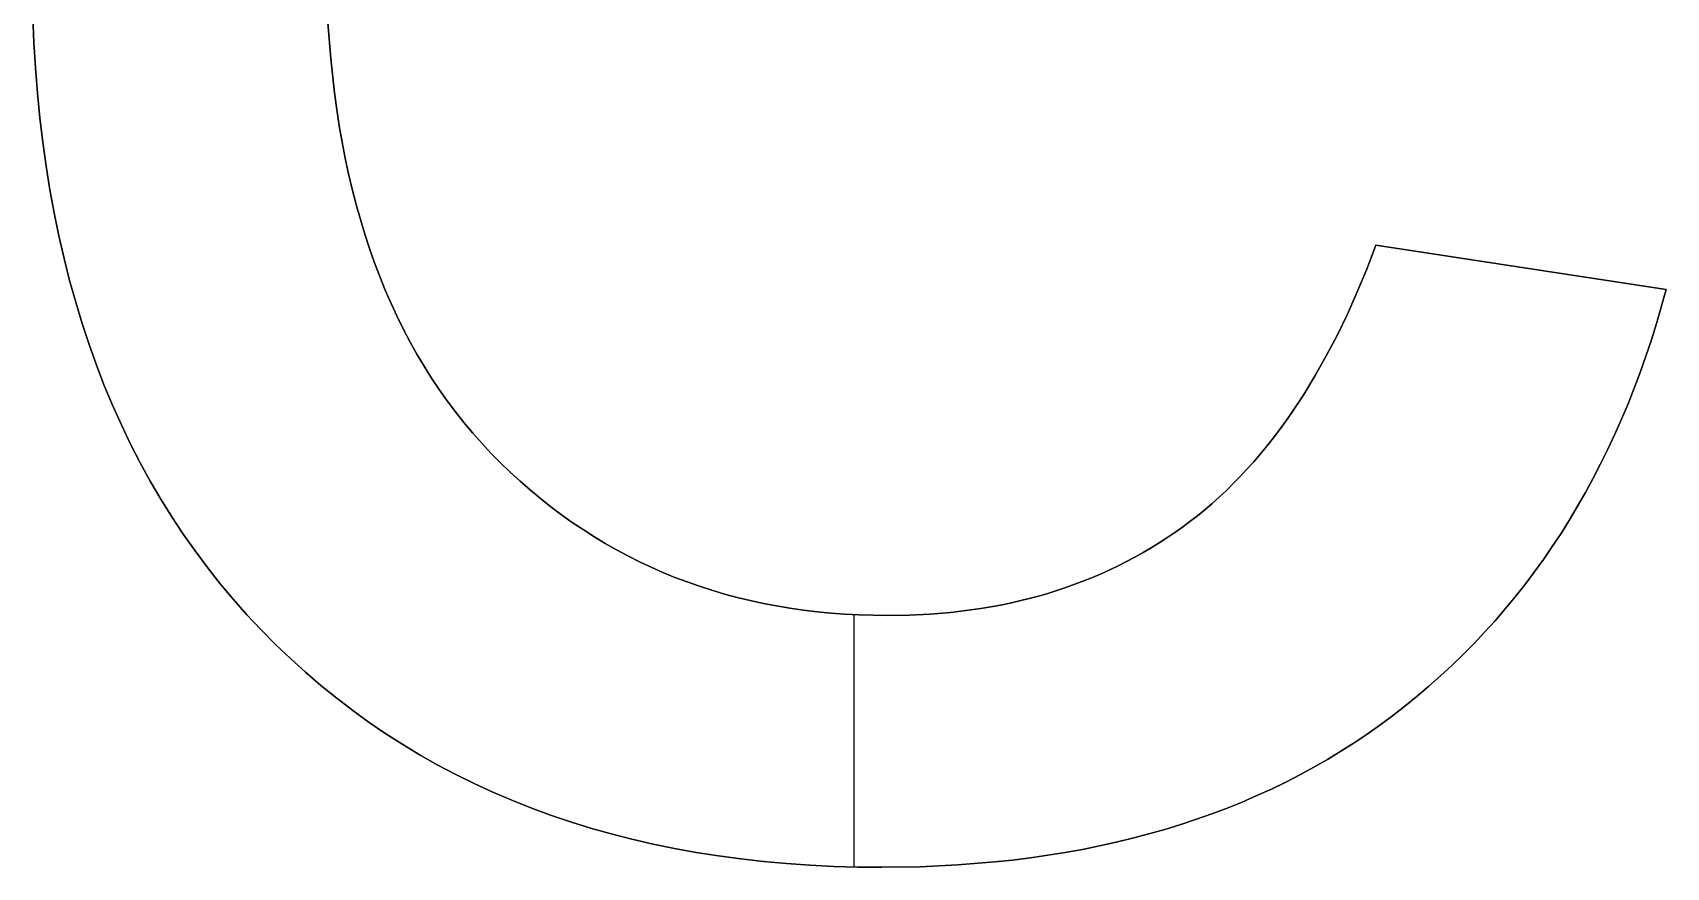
# Model space of a CAD drawing. Header units: millimetres. Extents: x 13281 to 14181, y -10285 to -9647.
# Drawn here: x 13312.21 to 13332.14, y -9676.98 to -9666.79 of the extents above; entities that cross this region are included whole.
import ezdxf

# ---------------------------------------------------------------- set-up
doc = ezdxf.new("R2010")
doc.units = ezdxf.units.MM
doc.header["$MEASUREMENT"] = 0
doc.layers.add('Default', color=7, linetype='Continuous', true_color=0xffffff)

msp = doc.modelspace()

# ---------------------------------------------------------------- linework, layer by layer
at = {"layer": 'Default'}
for p, q in [((13312.221, -9666.912), (13312.207, -9666.597)), ((13312.221, -9666.912, 1), (13312.207, -9666.597, 1)), ((13312.207, -9666.597, 0.5), (13312.221, -9666.912, 0.5)), ((13315.81, -9666.675), (13315.844, -9667.107)), ((13315.81, -9666.675, 1), (13315.844, -9667.107, 1)), ((13315.844, -9667.107, 0.5), (13315.81, -9666.675, 0.5)), ((13312.24, -9667.223), (13312.221, -9666.912)), ((13312.24, -9667.223, 1), (13312.221, -9666.912, 1)), ((13312.221, -9666.912, 0.5), (13312.24, -9667.223, 0.5)), ((13315.844, -9667.107), (13315.89, -9667.526)), ((13315.844, -9667.107, 1), (13315.89, -9667.526, 1)), ((13315.89, -9667.526, 0.5), (13315.844, -9667.107, 0.5)), ((13312.264, -9667.53), (13312.24, -9667.223)), ((13312.264, -9667.53, 1), (13312.24, -9667.223, 1)), ((13312.24, -9667.223, 0.5), (13312.264, -9667.53, 0.5)), ((13312.294, -9667.832), (13312.264, -9667.53)), ((13312.294, -9667.832, 1), (13312.264, -9667.53, 1)), ((13312.264, -9667.53, 0.5), (13312.294, -9667.832, 0.5)), ((13315.89, -9667.526), (13315.918, -9667.73)), ((13315.89, -9667.526, 1), (13315.918, -9667.73, 1)), ((13315.918, -9667.73, 0.5), (13315.89, -9667.526, 0.5)), ((13315.918, -9667.73), (13315.949, -9667.932)), ((13315.918, -9667.73, 1), (13315.949, -9667.932, 1)), ((13315.949, -9667.932, 0.5), (13315.918, -9667.73, 0.5)), ((13312.33, -9668.129), (13312.294, -9667.832)), ((13312.33, -9668.129, 1), (13312.294, -9667.832, 1)), ((13312.294, -9667.832, 0.5), (13312.33, -9668.129, 0.5)), ((13315.949, -9667.932), (13315.984, -9668.13)), ((13315.949, -9667.932, 1), (13315.984, -9668.13, 1)), ((13315.984, -9668.13, 0.5), (13315.949, -9667.932, 0.5)), ((13312.371, -9668.421), (13312.33, -9668.129)), ((13312.371, -9668.421, 1), (13312.33, -9668.129, 1)), ((13312.33, -9668.129, 0.5), (13312.371, -9668.421, 0.5)), ((13315.984, -9668.13), (13316.022, -9668.325)), ((13315.984, -9668.13, 1), (13316.022, -9668.325, 1)), ((13316.022, -9668.325, 0.5), (13315.984, -9668.13, 0.5)), ((13316.022, -9668.325), (13316.063, -9668.517)), ((13316.022, -9668.325, 1), (13316.063, -9668.517, 1)), ((13316.063, -9668.517, 0.5), (13316.022, -9668.325, 0.5)), ((13312.417, -9668.71), (13312.371, -9668.421)), ((13312.417, -9668.71, 1), (13312.371, -9668.421, 1)), ((13312.371, -9668.421, 0.5), (13312.417, -9668.71, 0.5)), ((13316.063, -9668.517), (13316.107, -9668.705)), ((13316.063, -9668.517, 1), (13316.107, -9668.705, 1)), ((13316.107, -9668.705, 0.5), (13316.063, -9668.517, 0.5)), ((13312.469, -9668.993), (13312.417, -9668.71)), ((13312.469, -9668.993, 1), (13312.417, -9668.71, 1)), ((13312.417, -9668.71, 0.5), (13312.469, -9668.993, 0.5)), ((13316.107, -9668.705), (13316.155, -9668.89)), ((13316.107, -9668.705, 1), (13316.155, -9668.89, 1)), ((13316.155, -9668.89, 0.5), (13316.107, -9668.705, 0.5)), ((13316.155, -9668.89), (13316.206, -9669.073)), ((13316.155, -9668.89, 1), (13316.206, -9669.073, 1)), ((13316.206, -9669.073, 0.5), (13316.155, -9668.89, 0.5)), ((13312.527, -9669.272), (13312.469, -9668.993)), ((13312.527, -9669.272, 1), (13312.469, -9668.993, 1)), ((13312.469, -9668.993, 0.5), (13312.527, -9669.272, 0.5)), ((13316.206, -9669.073), (13316.26, -9669.252)), ((13316.206, -9669.073, 1), (13316.26, -9669.252, 1)), ((13316.26, -9669.252, 0.5), (13316.206, -9669.073, 0.5)), ((13312.59, -9669.547), (13312.527, -9669.272)), ((13312.59, -9669.547, 1), (13312.527, -9669.272, 1)), ((13312.527, -9669.272, 0.5), (13312.59, -9669.547, 0.5)), ((13316.26, -9669.252), (13316.318, -9669.427)), ((13316.26, -9669.252, 1), (13316.318, -9669.427, 1)), ((13316.318, -9669.427, 0.5), (13316.26, -9669.252, 0.5)), ((13316.318, -9669.427), (13316.379, -9669.6)), ((13316.318, -9669.427, 1), (13316.379, -9669.6, 1)), ((13316.379, -9669.6, 0.5), (13316.318, -9669.427, 0.5)), ((13328.488, -9669.677), (13328.599, -9669.386)), ((13328.488, -9669.677, 1), (13328.599, -9669.386, 1)), ((13328.599, -9669.386, 0.5), (13328.488, -9669.677, 0.5)), ((13328.599, -9669.386), (13332.143, -9669.928)), ((13328.599, -9669.386), (13328.599, -9669.386, 1)), ((13328.599, -9669.386, 1), (13332.143, -9669.928, 1)), ((13332.143, -9669.928, 0.5), (13328.599, -9669.386, 0.5)), ((13312.658, -9669.817), (13312.59, -9669.547)), ((13312.658, -9669.817, 1), (13312.59, -9669.547, 1)), ((13312.59, -9669.547, 0.5), (13312.658, -9669.817, 0.5)), ((13316.379, -9669.6), (13316.443, -9669.769)), ((13316.379, -9669.6, 1), (13316.443, -9669.769, 1)), ((13316.443, -9669.769, 0.5), (13316.379, -9669.6, 0.5)), ((13328.372, -9669.957), (13328.488, -9669.677)), ((13328.372, -9669.957, 1), (13328.488, -9669.677, 1)), ((13328.488, -9669.677, 0.5), (13328.372, -9669.957, 0.5)), ((13330.371, -9669.657), (13330.371, -9669.657, 1)), ((13312.732, -9670.082), (13312.658, -9669.817)), ((13312.732, -9670.082, 1), (13312.658, -9669.817, 1)), ((13312.658, -9669.817, 0.5), (13312.732, -9670.082, 0.5)), ((13316.443, -9669.769), (13316.51, -9669.935)), ((13316.443, -9669.769, 1), (13316.51, -9669.935, 1)), ((13316.51, -9669.935, 0.5), (13316.443, -9669.769, 0.5)), ((13332.143, -9669.928), (13332.025, -9670.341)), ((13332.143, -9669.928, 1), (13332.025, -9670.341, 1)), ((13332.025, -9670.341, 0.5), (13332.143, -9669.928, 0.5)), ((13332.143, -9669.928, 1), (13332.143, -9669.928)), ((13312.811, -9670.343), (13312.732, -9670.082)), ((13312.811, -9670.343, 1), (13312.732, -9670.082, 1)), ((13312.732, -9670.082, 0.5), (13312.811, -9670.343, 0.5)), ((13316.51, -9669.935), (13316.581, -9670.098)), ((13316.51, -9669.935, 1), (13316.581, -9670.098, 1)), ((13316.581, -9670.098, 0.5), (13316.51, -9669.935, 0.5)), ((13316.581, -9670.098), (13316.655, -9670.258)), ((13316.581, -9670.098, 1), (13316.655, -9670.258, 1)), ((13316.655, -9670.258, 0.5), (13316.581, -9670.098, 0.5)), ((13328.251, -9670.227), (13328.372, -9669.957)), ((13328.251, -9670.227, 1), (13328.372, -9669.957, 1)), ((13328.372, -9669.957, 0.5), (13328.251, -9670.227, 0.5)), ((13316.655, -9670.258), (13316.733, -9670.414)), ((13316.655, -9670.258, 1), (13316.733, -9670.414, 1)), ((13316.733, -9670.414, 0.5), (13316.655, -9670.258, 0.5)), ((13328.125, -9670.487), (13328.251, -9670.227)), ((13328.125, -9670.487, 1), (13328.251, -9670.227, 1)), ((13328.251, -9670.227, 0.5), (13328.125, -9670.487, 0.5)), ((13312.896, -9670.599), (13312.811, -9670.343)), ((13312.896, -9670.599, 1), (13312.811, -9670.343, 1)), ((13312.811, -9670.343, 0.5), (13312.896, -9670.599, 0.5)), ((13316.733, -9670.414), (13316.813, -9670.568)), ((13316.733, -9670.414, 1), (13316.813, -9670.568, 1)), ((13316.813, -9670.568, 0.5), (13316.733, -9670.414, 0.5)), ((13327.994, -9670.738), (13328.125, -9670.487)), ((13327.994, -9670.738, 1), (13328.125, -9670.487, 1)), ((13328.125, -9670.487, 0.5), (13327.994, -9670.738, 0.5)), ((13332.025, -9670.341), (13331.961, -9670.543)), ((13332.025, -9670.341, 1), (13331.961, -9670.543, 1)), ((13331.961, -9670.543, 0.5), (13332.025, -9670.341, 0.5)), ((13312.986, -9670.851), (13312.896, -9670.599)), ((13312.986, -9670.851, 1), (13312.896, -9670.599, 1)), ((13312.896, -9670.599, 0.5), (13312.986, -9670.851, 0.5)), ((13316.813, -9670.568), (13316.897, -9670.718)), ((13316.813, -9670.568, 1), (13316.897, -9670.718, 1)), ((13316.897, -9670.718, 0.5), (13316.813, -9670.568, 0.5)), ((13316.897, -9670.718), (13316.984, -9670.864)), ((13316.897, -9670.718, 1), (13316.984, -9670.864, 1)), ((13316.984, -9670.864, 0.5), (13316.897, -9670.718, 0.5)), ((13331.961, -9670.543), (13331.894, -9670.742)), ((13331.961, -9670.543, 1), (13331.894, -9670.742, 1)), ((13331.894, -9670.742, 0.5), (13331.961, -9670.543, 0.5)), ((13313.081, -9671.098), (13312.986, -9670.851)), ((13313.081, -9671.098, 1), (13312.986, -9670.851, 1)), ((13312.986, -9670.851, 0.5), (13313.081, -9671.098, 0.5)), ((13316.984, -9670.864), (13317.075, -9671.008)), ((13316.984, -9670.864, 1), (13317.075, -9671.008, 1)), ((13317.075, -9671.008, 0.5), (13316.984, -9670.864, 0.5)), ((13327.858, -9670.978), (13327.994, -9670.738)), ((13327.858, -9670.978, 1), (13327.994, -9670.738, 1)), ((13327.994, -9670.738, 0.5), (13327.858, -9670.978, 0.5)), ((13331.894, -9670.742), (13331.824, -9670.938)), ((13331.894, -9670.742, 1), (13331.824, -9670.938, 1)), ((13331.824, -9670.938, 0.5), (13331.894, -9670.742, 0.5)), ((13313.183, -9671.34), (13313.081, -9671.098)), ((13313.183, -9671.34, 1), (13313.081, -9671.098, 1)), ((13313.081, -9671.098, 0.5), (13313.183, -9671.34, 0.5)), ((13317.075, -9671.008), (13317.169, -9671.149)), ((13317.075, -9671.008, 1), (13317.169, -9671.149, 1)), ((13317.169, -9671.149, 0.5), (13317.075, -9671.008, 0.5)), ((13327.718, -9671.208), (13327.858, -9670.978)), ((13327.718, -9671.208, 1), (13327.858, -9670.978, 1)), ((13327.858, -9670.978, 0.5), (13327.718, -9671.208, 0.5)), ((13331.824, -9670.938), (13331.751, -9671.131)), ((13331.824, -9670.938, 1), (13331.751, -9671.131, 1)), ((13331.751, -9671.131, 0.5), (13331.824, -9670.938, 0.5)), ((13317.169, -9671.149), (13317.266, -9671.286)), ((13317.169, -9671.149, 1), (13317.266, -9671.286, 1)), ((13317.266, -9671.286, 0.5), (13317.169, -9671.149, 0.5)), ((13317.266, -9671.286), (13317.366, -9671.42)), ((13317.266, -9671.286, 1), (13317.366, -9671.42, 1)), ((13317.366, -9671.42, 0.5), (13317.266, -9671.286, 0.5)), ((13327.573, -9671.428), (13327.646, -9671.319)), ((13327.573, -9671.428, 1), (13327.646, -9671.319, 1)), ((13327.646, -9671.319, 0.5), (13327.573, -9671.428, 0.5)), ((13327.646, -9671.319), (13327.718, -9671.208)), ((13327.646, -9671.319, 1), (13327.718, -9671.208, 1)), ((13327.718, -9671.208, 0.5), (13327.646, -9671.319, 0.5)), ((13331.676, -9671.322), (13331.597, -9671.509)), ((13331.676, -9671.322, 1), (13331.597, -9671.509, 1)), ((13331.597, -9671.509, 0.5), (13331.676, -9671.322, 0.5)), ((13331.751, -9671.131), (13331.676, -9671.322)), ((13331.751, -9671.131, 1), (13331.676, -9671.322, 1)), ((13331.676, -9671.322, 0.5), (13331.751, -9671.131, 0.5)), ((13313.289, -9671.578), (13313.183, -9671.34)), ((13313.289, -9671.578, 1), (13313.183, -9671.34, 1)), ((13313.183, -9671.34, 0.5), (13313.289, -9671.578, 0.5)), ((13317.366, -9671.42), (13317.47, -9671.551)), ((13317.366, -9671.42, 1), (13317.47, -9671.551, 1)), ((13317.47, -9671.551, 0.5), (13317.366, -9671.42, 0.5)), ((13327.498, -9671.534), (13327.573, -9671.428)), ((13327.498, -9671.534, 1), (13327.573, -9671.428, 1)), ((13327.573, -9671.428, 0.5), (13327.498, -9671.534, 0.5)), ((13331.597, -9671.509), (13331.515, -9671.694)), ((13331.597, -9671.509, 1), (13331.515, -9671.694, 1)), ((13331.515, -9671.694, 0.5), (13331.597, -9671.509, 0.5)), ((13313.401, -9671.812), (13313.289, -9671.578)), ((13313.401, -9671.812, 1), (13313.289, -9671.578, 1)), ((13313.289, -9671.578, 0.5), (13313.401, -9671.812, 0.5)), ((13317.47, -9671.551), (13317.577, -9671.678)), ((13317.47, -9671.551, 1), (13317.577, -9671.678, 1)), ((13317.577, -9671.678, 0.5), (13317.47, -9671.551, 0.5)), ((13317.577, -9671.678), (13317.687, -9671.803)), ((13317.577, -9671.678, 1), (13317.687, -9671.803, 1)), ((13317.687, -9671.803, 0.5), (13317.577, -9671.678, 0.5)), ((13327.346, -9671.739), (13327.423, -9671.638)), ((13327.346, -9671.739, 1), (13327.423, -9671.638, 1)), ((13327.423, -9671.638, 0.5), (13327.346, -9671.739, 0.5)), ((13327.423, -9671.638), (13327.498, -9671.534)), ((13327.423, -9671.638, 1), (13327.498, -9671.534, 1)), ((13327.498, -9671.534, 0.5), (13327.423, -9671.638, 0.5)), ((13331.515, -9671.694), (13331.43, -9671.875)), ((13331.515, -9671.694, 1), (13331.43, -9671.875, 1)), ((13331.43, -9671.875, 0.5), (13331.515, -9671.694, 0.5)), ((13313.519, -9672.041), (13313.401, -9671.812)), ((13313.519, -9672.041, 1), (13313.401, -9671.812, 1)), ((13313.401, -9671.812, 0.5), (13313.519, -9672.041, 0.5)), ((13317.687, -9671.803), (13317.8, -9671.924)), ((13317.687, -9671.803, 1), (13317.8, -9671.924, 1)), ((13317.8, -9671.924, 0.5), (13317.687, -9671.803, 0.5)), ((13317.8, -9671.924), (13317.917, -9672.042)), ((13317.8, -9671.924, 1), (13317.917, -9672.042, 1)), ((13317.917, -9672.042, 0.5), (13317.8, -9671.924, 0.5)), ((13327.188, -9671.934), (13327.268, -9671.838)), ((13327.188, -9671.934, 1), (13327.268, -9671.838, 1)), ((13327.268, -9671.838, 0.5), (13327.188, -9671.934, 0.5)), ((13327.268, -9671.838), (13327.346, -9671.739)), ((13327.268, -9671.838, 1), (13327.346, -9671.739, 1)), ((13327.346, -9671.739, 0.5), (13327.268, -9671.838, 0.5)), ((13331.43, -9671.875), (13331.342, -9672.054)), ((13331.43, -9671.875, 1), (13331.342, -9672.054, 1)), ((13331.342, -9672.054, 0.5), (13331.43, -9671.875, 0.5)), ((13313.642, -9672.265), (13313.519, -9672.041)), ((13313.642, -9672.265, 1), (13313.519, -9672.041, 1)), ((13313.519, -9672.041, 0.5), (13313.642, -9672.265, 0.5)), ((13317.917, -9672.042), (13318.036, -9672.156)), ((13317.917, -9672.042, 1), (13318.036, -9672.156, 1)), ((13318.036, -9672.156, 0.5), (13317.917, -9672.042, 0.5)), ((13317.917, -9672.042), (13317.917, -9672.042, 1)), ((13326.944, -9672.208), (13327.026, -9672.119)), ((13326.944, -9672.208, 1), (13327.026, -9672.119, 1)), ((13327.026, -9672.119, 0.5), (13326.944, -9672.208, 0.5)), ((13327.026, -9672.119), (13327.108, -9672.028)), ((13327.026, -9672.119, 1), (13327.108, -9672.028, 1)), ((13327.108, -9672.028, 0.5), (13327.026, -9672.119, 0.5)), ((13327.108, -9672.028), (13327.188, -9671.934)), ((13327.108, -9672.028, 1), (13327.188, -9671.934, 1)), ((13327.188, -9671.934, 0.5), (13327.108, -9672.028, 0.5)), ((13331.342, -9672.054), (13331.251, -9672.229)), ((13331.342, -9672.054, 1), (13331.251, -9672.229, 1)), ((13331.251, -9672.229, 0.5), (13331.342, -9672.054, 0.5)), ((13313.77, -9672.485), (13313.642, -9672.265)), ((13313.77, -9672.485, 1), (13313.642, -9672.265, 1)), ((13313.642, -9672.265, 0.5), (13313.77, -9672.485, 0.5)), ((13318.036, -9672.156), (13318.158, -9672.267)), ((13318.036, -9672.156, 1), (13318.158, -9672.267, 1)), ((13318.158, -9672.267, 0.5), (13318.036, -9672.156, 0.5)), ((13318.158, -9672.267), (13318.281, -9672.375)), ((13318.158, -9672.267, 1), (13318.281, -9672.375, 1)), ((13318.281, -9672.375, 0.5), (13318.158, -9672.267, 0.5)), ((13326.774, -9672.378), (13326.859, -9672.294)), ((13326.774, -9672.378, 1), (13326.859, -9672.294, 1)), ((13326.859, -9672.294, 0.5), (13326.774, -9672.378, 0.5)), ((13326.859, -9672.294), (13326.944, -9672.208)), ((13326.859, -9672.294, 1), (13326.944, -9672.208, 1)), ((13326.944, -9672.208, 0.5), (13326.859, -9672.294, 0.5)), ((13331.251, -9672.229), (13331.157, -9672.402)), ((13331.251, -9672.229, 1), (13331.157, -9672.402, 1)), ((13331.157, -9672.402, 0.5), (13331.251, -9672.229, 0.5)), ((13313.904, -9672.7), (13313.77, -9672.485)), ((13313.904, -9672.7, 1), (13313.77, -9672.485, 1)), ((13313.77, -9672.485, 0.5), (13313.904, -9672.7, 0.5)), ((13318.281, -9672.375), (13318.405, -9672.478)), ((13318.281, -9672.375, 1), (13318.405, -9672.478, 1)), ((13318.405, -9672.478, 0.5), (13318.281, -9672.375, 0.5)), ((13318.405, -9672.478), (13318.532, -9672.578)), ((13318.405, -9672.478, 1), (13318.532, -9672.578, 1)), ((13318.532, -9672.578, 0.5), (13318.405, -9672.478, 0.5)), ((13326.6, -9672.537), (13326.688, -9672.459)), ((13326.6, -9672.537, 1), (13326.688, -9672.459, 1)), ((13326.688, -9672.459, 0.5), (13326.6, -9672.537, 0.5)), ((13326.688, -9672.459), (13326.774, -9672.378)), ((13326.688, -9672.459, 1), (13326.774, -9672.378, 1)), ((13326.774, -9672.378, 0.5), (13326.688, -9672.459, 0.5)), ((13331.157, -9672.402), (13331.061, -9672.572)), ((13331.157, -9672.402, 1), (13331.061, -9672.572, 1)), ((13331.061, -9672.572, 0.5), (13331.157, -9672.402, 0.5)), ((13314.043, -9672.911), (13313.904, -9672.7)), ((13314.043, -9672.911, 1), (13313.904, -9672.7, 1)), ((13313.904, -9672.7, 0.5), (13314.043, -9672.911, 0.5)), ((13318.532, -9672.578), (13318.66, -9672.675)), ((13318.532, -9672.578, 1), (13318.66, -9672.675, 1)), ((13318.66, -9672.675, 0.5), (13318.532, -9672.578, 0.5)), ((13318.66, -9672.675), (13318.791, -9672.768)), ((13318.66, -9672.675, 1), (13318.791, -9672.768, 1)), ((13318.791, -9672.768, 0.5), (13318.66, -9672.675, 0.5)), ((13326.33, -9672.758), (13326.421, -9672.687)), ((13326.33, -9672.758, 1), (13326.421, -9672.687, 1)), ((13326.421, -9672.687, 0.5), (13326.33, -9672.758, 0.5)), ((13326.421, -9672.687), (13326.511, -9672.614)), ((13326.421, -9672.687, 1), (13326.511, -9672.614, 1)), ((13326.511, -9672.614, 0.5), (13326.421, -9672.687, 0.5)), ((13326.511, -9672.614), (13326.6, -9672.537)), ((13326.511, -9672.614, 1), (13326.6, -9672.537, 1)), ((13326.6, -9672.537, 0.5), (13326.511, -9672.614, 0.5)), ((13331.061, -9672.572), (13330.961, -9672.739)), ((13331.061, -9672.572, 1), (13330.961, -9672.739, 1)), ((13330.961, -9672.739, 0.5), (13331.061, -9672.572, 0.5)), ((13314.188, -9673.117), (13314.043, -9672.911)), ((13314.188, -9673.117, 1), (13314.043, -9672.911, 1)), ((13314.043, -9672.911, 0.5), (13314.188, -9673.117, 0.5)), ((13318.791, -9672.768), (13318.923, -9672.857)), ((13318.791, -9672.768, 1), (13318.923, -9672.857, 1)), ((13318.923, -9672.857, 0.5), (13318.791, -9672.768, 0.5)), ((13318.923, -9672.857), (13319.057, -9672.942)), ((13318.923, -9672.857, 1), (13319.057, -9672.942, 1)), ((13319.057, -9672.942, 0.5), (13318.923, -9672.857, 0.5)), ((13326.049, -9672.957), (13326.144, -9672.893)), ((13326.049, -9672.957, 1), (13326.144, -9672.893, 1)), ((13326.144, -9672.893, 0.5), (13326.049, -9672.957, 0.5)), ((13326.144, -9672.893), (13326.237, -9672.827)), ((13326.144, -9672.893, 1), (13326.237, -9672.827, 1)), ((13326.237, -9672.827, 0.5), (13326.144, -9672.893, 0.5)), ((13326.237, -9672.827), (13326.33, -9672.758)), ((13326.237, -9672.827, 1), (13326.33, -9672.758, 1)), ((13326.33, -9672.758, 0.5), (13326.237, -9672.827, 0.5)), ((13326.237, -9672.827), (13326.237, -9672.827, 1)), ((13330.858, -9672.902), (13330.752, -9673.063)), ((13330.858, -9672.902, 1), (13330.752, -9673.063, 1)), ((13330.752, -9673.063, 0.5), (13330.858, -9672.902, 0.5)), ((13330.961, -9672.739), (13330.858, -9672.902)), ((13330.961, -9672.739, 1), (13330.858, -9672.902, 1)), ((13330.858, -9672.902, 0.5), (13330.961, -9672.739, 0.5)), ((13314.339, -9673.319), (13314.188, -9673.117)), ((13314.339, -9673.319, 1), (13314.188, -9673.117, 1)), ((13314.188, -9673.117, 0.5), (13314.339, -9673.319, 0.5)), ((13319.057, -9672.942), (13319.193, -9673.024)), ((13319.057, -9672.942, 1), (13319.193, -9673.024, 1)), ((13319.193, -9673.024, 0.5), (13319.057, -9672.942, 0.5)), ((13319.193, -9673.024), (13319.33, -9673.102)), ((13319.193, -9673.024, 1), (13319.33, -9673.102, 1)), ((13319.33, -9673.102, 0.5), (13319.193, -9673.024, 0.5)), ((13319.33, -9673.102), (13319.47, -9673.177)), ((13319.33, -9673.102, 1), (13319.47, -9673.177, 1)), ((13319.47, -9673.177, 0.5), (13319.33, -9673.102, 0.5)), ((13325.757, -9673.137), (13325.855, -9673.079)), ((13325.757, -9673.137, 1), (13325.855, -9673.079, 1)), ((13325.855, -9673.079, 0.5), (13325.757, -9673.137, 0.5)), ((13325.855, -9673.079), (13325.953, -9673.019)), ((13325.855, -9673.079, 1), (13325.953, -9673.019, 1)), ((13325.953, -9673.019, 0.5), (13325.855, -9673.079, 0.5)), ((13325.953, -9673.019), (13326.049, -9672.957)), ((13325.953, -9673.019, 1), (13326.049, -9672.957, 1)), ((13326.049, -9672.957, 0.5), (13325.953, -9673.019, 0.5)), ((13330.752, -9673.063), (13330.643, -9673.222)), ((13330.752, -9673.063, 1), (13330.643, -9673.222, 1)), ((13330.643, -9673.222, 0.5), (13330.752, -9673.063, 0.5)), ((13314.494, -9673.516), (13314.339, -9673.319)), ((13314.494, -9673.516, 1), (13314.339, -9673.319, 1)), ((13314.339, -9673.319, 0.5), (13314.494, -9673.516, 0.5)), ((13319.47, -9673.177), (13319.611, -9673.248)), ((13319.47, -9673.177, 1), (13319.611, -9673.248, 1)), ((13319.611, -9673.248, 0.5), (13319.47, -9673.177, 0.5)), ((13319.611, -9673.248), (13319.754, -9673.315)), ((13319.611, -9673.248, 1), (13319.754, -9673.315, 1)), ((13319.754, -9673.315, 0.5), (13319.611, -9673.248, 0.5)), ((13319.754, -9673.315), (13319.899, -9673.379)), ((13319.754, -9673.315, 1), (13319.899, -9673.379, 1)), ((13319.899, -9673.379, 0.5), (13319.754, -9673.315, 0.5)), ((13325.351, -9673.348), (13325.454, -9673.298)), ((13325.351, -9673.348, 1), (13325.454, -9673.298, 1)), ((13325.454, -9673.298, 0.5), (13325.351, -9673.348, 0.5)), ((13325.454, -9673.298), (13325.556, -9673.247)), ((13325.454, -9673.298, 1), (13325.556, -9673.247, 1)), ((13325.556, -9673.247, 0.5), (13325.454, -9673.298, 0.5)), ((13325.556, -9673.247), (13325.657, -9673.193)), ((13325.556, -9673.247, 1), (13325.657, -9673.193, 1)), ((13325.657, -9673.193, 0.5), (13325.556, -9673.247, 0.5)), ((13325.657, -9673.193), (13325.757, -9673.137)), ((13325.657, -9673.193, 1), (13325.757, -9673.137, 1)), ((13325.757, -9673.137, 0.5), (13325.657, -9673.193, 0.5)), ((13330.643, -9673.222), (13330.531, -9673.377)), ((13330.643, -9673.222, 1), (13330.531, -9673.377, 1)), ((13330.531, -9673.377, 0.5), (13330.643, -9673.222, 0.5)), ((13314.656, -9673.708), (13314.494, -9673.516)), ((13314.656, -9673.708, 1), (13314.494, -9673.516, 1)), ((13314.494, -9673.516, 0.5), (13314.656, -9673.708, 0.5)), ((13319.899, -9673.379), (13320.045, -9673.439)), ((13319.899, -9673.379, 1), (13320.045, -9673.439, 1)), ((13320.045, -9673.439, 0.5), (13319.899, -9673.379, 0.5)), ((13320.045, -9673.439), (13320.194, -9673.495)), ((13320.045, -9673.439, 1), (13320.194, -9673.495, 1)), ((13320.194, -9673.495, 0.5), (13320.045, -9673.439, 0.5)), ((13320.194, -9673.495), (13320.344, -9673.548)), ((13320.194, -9673.495, 1), (13320.344, -9673.548, 1)), ((13320.344, -9673.548, 0.5), (13320.194, -9673.495, 0.5)), ((13324.925, -9673.524), (13325.033, -9673.483)), ((13324.925, -9673.524, 1), (13325.033, -9673.483, 1)), ((13325.033, -9673.483, 0.5), (13324.925, -9673.524, 0.5)), ((13325.033, -9673.483), (13325.14, -9673.44)), ((13325.033, -9673.483, 1), (13325.14, -9673.44, 1)), ((13325.14, -9673.44, 0.5), (13325.033, -9673.483, 0.5)), ((13325.14, -9673.44), (13325.246, -9673.395)), ((13325.14, -9673.44, 1), (13325.246, -9673.395, 1)), ((13325.246, -9673.395, 0.5), (13325.14, -9673.44, 0.5)), ((13325.246, -9673.395), (13325.351, -9673.348)), ((13325.246, -9673.395, 1), (13325.351, -9673.348, 1)), ((13325.351, -9673.348, 0.5), (13325.246, -9673.395, 0.5)), ((13330.531, -9673.377), (13330.416, -9673.529)), ((13330.531, -9673.377, 1), (13330.416, -9673.529, 1)), ((13330.416, -9673.529, 0.5), (13330.531, -9673.377, 0.5)), ((13314.822, -9673.896), (13314.656, -9673.708)), ((13314.822, -9673.896, 1), (13314.656, -9673.708, 1)), ((13314.656, -9673.708, 0.5), (13314.822, -9673.896, 0.5)), ((13320.344, -9673.548), (13320.497, -9673.597)), ((13320.344, -9673.548, 1), (13320.497, -9673.597, 1)), ((13320.497, -9673.597, 0.5), (13320.344, -9673.548, 0.5)), ((13320.497, -9673.597), (13320.651, -9673.642)), ((13320.497, -9673.597, 1), (13320.651, -9673.642, 1)), ((13320.651, -9673.642, 0.5), (13320.497, -9673.597, 0.5)), ((13320.651, -9673.642), (13320.806, -9673.684)), ((13320.651, -9673.642, 1), (13320.806, -9673.684, 1)), ((13320.806, -9673.684, 0.5), (13320.651, -9673.642, 0.5)), ((13320.806, -9673.684), (13320.964, -9673.722)), ((13320.806, -9673.684, 1), (13320.964, -9673.722, 1)), ((13320.964, -9673.722, 0.5), (13320.806, -9673.684, 0.5)), ((13324.251, -9673.726), (13324.366, -9673.698)), ((13324.251, -9673.726, 1), (13324.366, -9673.698, 1)), ((13324.366, -9673.698, 0.5), (13324.251, -9673.726, 0.5)), ((13324.366, -9673.698), (13324.481, -9673.667)), ((13324.366, -9673.698, 1), (13324.481, -9673.667, 1)), ((13324.481, -9673.667, 0.5), (13324.366, -9673.698, 0.5)), ((13324.481, -9673.667), (13324.594, -9673.635)), ((13324.481, -9673.667, 1), (13324.594, -9673.635, 1)), ((13324.594, -9673.635, 0.5), (13324.481, -9673.667, 0.5)), ((13324.594, -9673.635), (13324.705, -9673.6)), ((13324.594, -9673.635, 1), (13324.705, -9673.6, 1)), ((13324.705, -9673.6, 0.5), (13324.594, -9673.635, 0.5)), ((13324.705, -9673.6), (13324.816, -9673.563)), ((13324.705, -9673.6, 1), (13324.816, -9673.563, 1)), ((13324.816, -9673.563, 0.5), (13324.705, -9673.6, 0.5)), ((13324.816, -9673.563), (13324.925, -9673.524)), ((13324.816, -9673.563, 1), (13324.925, -9673.524, 1)), ((13324.925, -9673.524, 0.5), (13324.816, -9673.563, 0.5)), ((13330.298, -9673.678), (13330.177, -9673.824)), ((13330.298, -9673.678, 1), (13330.177, -9673.824, 1)), ((13330.177, -9673.824, 0.5), (13330.298, -9673.678, 0.5)), ((13330.416, -9673.529), (13330.298, -9673.678)), ((13330.416, -9673.529, 1), (13330.298, -9673.678, 1)), ((13330.298, -9673.678, 0.5), (13330.416, -9673.529, 0.5)), ((13314.994, -9674.079), (13314.822, -9673.896)), ((13314.994, -9674.079, 1), (13314.822, -9673.896, 1)), ((13314.822, -9673.896, 0.5), (13314.994, -9674.079, 0.5)), ((13320.964, -9673.722), (13321.124, -9673.757)), ((13320.964, -9673.722, 1), (13321.124, -9673.757, 1)), ((13321.124, -9673.757, 0.5), (13320.964, -9673.722, 0.5)), ((13321.124, -9673.757), (13321.285, -9673.788)), ((13321.124, -9673.757, 1), (13321.285, -9673.788, 1)), ((13321.285, -9673.788, 0.5), (13321.124, -9673.757, 0.5)), ((13321.285, -9673.788), (13321.448, -9673.815)), ((13321.285, -9673.788, 1), (13321.448, -9673.815, 1)), ((13321.448, -9673.815, 0.5), (13321.285, -9673.788, 0.5)), ((13321.448, -9673.815), (13321.613, -9673.839)), ((13321.448, -9673.815, 1), (13321.613, -9673.839, 1)), ((13321.613, -9673.839, 0.5), (13321.448, -9673.815, 0.5)), ((13321.613, -9673.839), (13321.78, -9673.859)), ((13321.613, -9673.839, 1), (13321.78, -9673.859, 1)), ((13321.78, -9673.859, 0.5), (13321.613, -9673.839, 0.5)), ((13321.78, -9673.859), (13321.948, -9673.875)), ((13321.78, -9673.859, 1), (13321.948, -9673.875, 1)), ((13321.948, -9673.875, 0.5), (13321.78, -9673.859, 0.5)), ((13321.948, -9673.875), (13322.119, -9673.888)), ((13321.948, -9673.875, 1), (13322.119, -9673.888, 1)), ((13322.119, -9673.888, 0.5), (13321.948, -9673.875, 0.5)), ((13322.119, -9673.888), (13322.291, -9673.897)), ((13322.119, -9673.888, 1), (13322.291, -9673.897, 1)), ((13322.291, -9673.897, 0.5), (13322.119, -9673.888, 0.5)), ((13322.226, -9673.894), (13322.226, -9676.973)), ((13322.226, -9673.894, 1), (13322.226, -9676.973, 1)), ((13322.291, -9673.897), (13322.465, -9673.902)), ((13322.291, -9673.897, 1), (13322.465, -9673.902, 1)), ((13322.465, -9673.902, 0.5), (13322.291, -9673.897, 0.5)), ((13322.465, -9673.902), (13322.641, -9673.904)), ((13322.465, -9673.902, 1), (13322.641, -9673.904, 1)), ((13322.641, -9673.904, 0.5), (13322.465, -9673.902, 0.5)), ((13322.641, -9673.904), (13322.902, -9673.9)), ((13322.641, -9673.904, 1), (13322.902, -9673.9, 1)), ((13322.902, -9673.9, 0.5), (13322.641, -9673.904, 0.5)), ((13322.641, -9673.904), (13322.641, -9673.904, 1)), ((13322.902, -9673.9), (13323.158, -9673.887)), ((13322.902, -9673.9, 1), (13323.158, -9673.887, 1)), ((13323.158, -9673.887, 0.5), (13322.902, -9673.9, 0.5)), ((13323.158, -9673.887), (13323.409, -9673.866)), ((13323.158, -9673.887, 1), (13323.409, -9673.866, 1)), ((13323.409, -9673.866, 0.5), (13323.158, -9673.887, 0.5)), ((13323.409, -9673.866), (13323.533, -9673.853)), ((13323.409, -9673.866, 1), (13323.533, -9673.853, 1)), ((13323.533, -9673.853, 0.5), (13323.409, -9673.866, 0.5)), ((13323.533, -9673.853), (13323.656, -9673.837)), ((13323.533, -9673.853, 1), (13323.656, -9673.837, 1)), ((13323.656, -9673.837, 0.5), (13323.533, -9673.853, 0.5)), ((13323.656, -9673.837), (13323.777, -9673.819)), ((13323.656, -9673.837, 1), (13323.777, -9673.819, 1)), ((13323.777, -9673.819, 0.5), (13323.656, -9673.837, 0.5)), ((13323.777, -9673.819), (13323.898, -9673.799)), ((13323.777, -9673.819, 1), (13323.898, -9673.799, 1)), ((13323.898, -9673.799, 0.5), (13323.777, -9673.819, 0.5)), ((13323.898, -9673.799), (13324.017, -9673.777)), ((13323.898, -9673.799, 1), (13324.017, -9673.777, 1)), ((13324.017, -9673.777, 0.5), (13323.898, -9673.799, 0.5)), ((13324.017, -9673.777), (13324.134, -9673.753)), ((13324.017, -9673.777, 1), (13324.134, -9673.753, 1)), ((13324.134, -9673.753, 0.5), (13324.017, -9673.777, 0.5)), ((13324.134, -9673.753), (13324.251, -9673.726)), ((13324.134, -9673.753, 1), (13324.251, -9673.726, 1)), ((13324.251, -9673.726, 0.5), (13324.134, -9673.753, 0.5)), ((13330.177, -9673.824), (13330.053, -9673.968)), ((13330.177, -9673.824, 1), (13330.053, -9673.968, 1)), ((13330.053, -9673.968, 0.5), (13330.177, -9673.824, 0.5)), ((13315.171, -9674.258), (13314.994, -9674.079)), ((13315.171, -9674.258, 1), (13314.994, -9674.079, 1)), ((13314.994, -9674.079, 0.5), (13315.171, -9674.258, 0.5)), ((13314.994, -9674.079), (13314.994, -9674.079, 1)), ((13329.926, -9674.108), (13329.797, -9674.246)), ((13329.926, -9674.108, 1), (13329.797, -9674.246, 1)), ((13329.797, -9674.246, 0.5), (13329.926, -9674.108, 0.5)), ((13330.053, -9673.968), (13329.926, -9674.108)), ((13330.053, -9673.968, 1), (13329.926, -9674.108, 1)), ((13329.926, -9674.108, 0.5), (13330.053, -9673.968, 0.5)), ((13315.352, -9674.43), (13315.171, -9674.258)), ((13315.352, -9674.43, 1), (13315.171, -9674.258, 1)), ((13315.171, -9674.258, 0.5), (13315.352, -9674.43, 0.5)), ((13329.797, -9674.246), (13329.664, -9674.381)), ((13329.797, -9674.246, 1), (13329.664, -9674.381, 1)), ((13329.664, -9674.381, 0.5), (13329.797, -9674.246, 0.5)), ((13315.536, -9674.597), (13315.352, -9674.43)), ((13315.536, -9674.597, 1), (13315.352, -9674.43, 1)), ((13315.352, -9674.43, 0.5), (13315.536, -9674.597, 0.5)), ((13329.528, -9674.512), (13329.389, -9674.641)), ((13329.528, -9674.512, 1), (13329.389, -9674.641, 1)), ((13329.389, -9674.641, 0.5), (13329.528, -9674.512, 0.5)), ((13329.664, -9674.381), (13329.528, -9674.512)), ((13329.664, -9674.381, 1), (13329.528, -9674.512, 1)), ((13329.528, -9674.512, 0.5), (13329.664, -9674.381, 0.5)), ((13315.725, -9674.758), (13315.536, -9674.597)), ((13315.725, -9674.758, 1), (13315.536, -9674.597, 1)), ((13315.536, -9674.597, 0.5), (13315.725, -9674.758, 0.5)), ((13329.389, -9674.641), (13329.247, -9674.767)), ((13329.389, -9674.641, 1), (13329.247, -9674.767, 1)), ((13329.247, -9674.767, 0.5), (13329.389, -9674.641, 0.5)), ((13315.917, -9674.914), (13315.725, -9674.758)), ((13315.917, -9674.914, 1), (13315.725, -9674.758, 1)), ((13315.725, -9674.758, 0.5), (13315.917, -9674.914, 0.5)), ((13316.113, -9675.064), (13315.917, -9674.914)), ((13316.113, -9675.064, 1), (13315.917, -9674.914, 1)), ((13315.917, -9674.914, 0.5), (13316.113, -9675.064, 0.5)), ((13329.102, -9674.89), (13328.954, -9675.01)), ((13329.102, -9674.89, 1), (13328.954, -9675.01, 1)), ((13328.954, -9675.01, 0.5), (13329.102, -9674.89, 0.5)), ((13329.247, -9674.767), (13329.102, -9674.89)), ((13329.247, -9674.767, 1), (13329.102, -9674.89, 1)), ((13329.102, -9674.89, 0.5), (13329.247, -9674.767, 0.5)), ((13316.313, -9675.208), (13316.113, -9675.064)), ((13316.313, -9675.208, 1), (13316.113, -9675.064, 1)), ((13316.113, -9675.064, 0.5), (13316.313, -9675.208, 0.5)), ((13328.954, -9675.01), (13328.803, -9675.127)), ((13328.954, -9675.01, 1), (13328.803, -9675.127, 1)), ((13328.803, -9675.127, 0.5), (13328.954, -9675.01, 0.5)), ((13316.517, -9675.347), (13316.313, -9675.208)), ((13316.517, -9675.347, 1), (13316.313, -9675.208, 1)), ((13316.313, -9675.208, 0.5), (13316.517, -9675.347, 0.5)), ((13328.649, -9675.241), (13328.492, -9675.351)), ((13328.649, -9675.241, 1), (13328.492, -9675.351, 1)), ((13328.492, -9675.351, 0.5), (13328.649, -9675.241, 0.5)), ((13328.803, -9675.127), (13328.649, -9675.241)), ((13328.803, -9675.127, 1), (13328.649, -9675.241, 1)), ((13328.649, -9675.241, 0.5), (13328.803, -9675.127, 0.5)), ((13328.803, -9675.127), (13328.803, -9675.127, 1)), ((13316.725, -9675.48), (13316.517, -9675.347)), ((13316.725, -9675.48, 1), (13316.517, -9675.347, 1)), ((13316.517, -9675.347, 0.5), (13316.725, -9675.48, 0.5)), ((13316.937, -9675.607), (13316.725, -9675.48)), ((13316.937, -9675.607, 1), (13316.725, -9675.48, 1)), ((13316.725, -9675.48, 0.5), (13316.937, -9675.607, 0.5)), ((13328.333, -9675.457), (13328.172, -9675.56)), ((13328.333, -9675.457, 1), (13328.172, -9675.56, 1)), ((13328.172, -9675.56, 0.5), (13328.333, -9675.457, 0.5)), ((13328.492, -9675.351), (13328.333, -9675.457)), ((13328.492, -9675.351, 1), (13328.333, -9675.457, 1)), ((13328.333, -9675.457, 0.5), (13328.492, -9675.351, 0.5)), ((13317.152, -9675.729), (13316.937, -9675.607)), ((13317.152, -9675.729, 1), (13316.937, -9675.607, 1)), ((13316.937, -9675.607, 0.5), (13317.152, -9675.729, 0.5)), ((13328.007, -9675.66), (13327.84, -9675.755)), ((13328.007, -9675.66, 1), (13327.84, -9675.755, 1)), ((13327.84, -9675.755, 0.5), (13328.007, -9675.66, 0.5)), ((13328.172, -9675.56), (13328.007, -9675.66)), ((13328.172, -9675.56, 1), (13328.007, -9675.66, 1)), ((13328.007, -9675.66, 0.5), (13328.172, -9675.56, 0.5)), ((13317.372, -9675.845), (13317.152, -9675.729)), ((13317.372, -9675.845, 1), (13317.152, -9675.729, 1)), ((13317.152, -9675.729, 0.5), (13317.372, -9675.845, 0.5)), ((13317.595, -9675.955), (13317.372, -9675.845)), ((13317.595, -9675.955, 1), (13317.372, -9675.845, 1)), ((13317.372, -9675.845, 0.5), (13317.595, -9675.955, 0.5)), ((13327.671, -9675.848), (13327.498, -9675.936)), ((13327.671, -9675.848, 1), (13327.498, -9675.936, 1)), ((13327.498, -9675.936, 0.5), (13327.671, -9675.848, 0.5)), ((13327.84, -9675.755), (13327.671, -9675.848)), ((13327.84, -9675.755, 1), (13327.671, -9675.848, 1)), ((13327.671, -9675.848, 0.5), (13327.84, -9675.755, 0.5)), ((13317.822, -9676.06), (13317.595, -9675.955)), ((13317.822, -9676.06, 1), (13317.595, -9675.955, 1)), ((13317.595, -9675.955, 0.5), (13317.822, -9676.06, 0.5)), ((13318.053, -9676.159), (13317.822, -9676.06)), ((13318.053, -9676.159, 1), (13317.822, -9676.06, 1)), ((13317.822, -9676.06, 0.5), (13318.053, -9676.159, 0.5)), ((13327.146, -9676.102), (13326.966, -9676.18)), ((13327.146, -9676.102, 1), (13326.966, -9676.18, 1)), ((13326.966, -9676.18, 0.5), (13327.146, -9676.102, 0.5)), ((13327.323, -9676.021), (13327.146, -9676.102)), ((13327.323, -9676.021, 1), (13327.146, -9676.102, 1)), ((13327.146, -9676.102, 0.5), (13327.323, -9676.021, 0.5)), ((13327.498, -9675.936), (13327.323, -9676.021)), ((13327.498, -9675.936, 1), (13327.323, -9676.021, 1)), ((13327.323, -9676.021, 0.5), (13327.498, -9675.936, 0.5)), ((13318.288, -9676.252), (13318.053, -9676.159)), ((13318.288, -9676.252, 1), (13318.053, -9676.159, 1)), ((13318.053, -9676.159, 0.5), (13318.288, -9676.252, 0.5)), ((13318.526, -9676.34), (13318.288, -9676.252)), ((13318.526, -9676.34, 1), (13318.288, -9676.252, 1)), ((13318.288, -9676.252, 0.5), (13318.526, -9676.34, 0.5)), ((13326.783, -9676.254), (13326.597, -9676.324)), ((13326.783, -9676.254, 1), (13326.597, -9676.324, 1)), ((13326.597, -9676.324, 0.5), (13326.783, -9676.254, 0.5)), ((13326.966, -9676.18), (13326.783, -9676.254)), ((13326.966, -9676.18, 1), (13326.783, -9676.254, 1)), ((13326.783, -9676.254, 0.5), (13326.966, -9676.18, 0.5)), ((13318.769, -9676.422), (13318.526, -9676.34)), ((13318.769, -9676.422, 1), (13318.526, -9676.34, 1)), ((13318.526, -9676.34, 0.5), (13318.769, -9676.422, 0.5)), ((13319.015, -9676.498), (13318.769, -9676.422)), ((13319.015, -9676.498, 1), (13318.769, -9676.422, 1)), ((13318.769, -9676.422, 0.5), (13319.015, -9676.498, 0.5)), ((13319.266, -9676.569), (13319.015, -9676.498)), ((13319.266, -9676.569, 1), (13319.015, -9676.498, 1)), ((13319.015, -9676.498, 0.5), (13319.266, -9676.569, 0.5)), ((13326.218, -9676.454), (13326.025, -9676.514)), ((13326.218, -9676.454, 1), (13326.025, -9676.514, 1)), ((13326.025, -9676.514, 0.5), (13326.218, -9676.454, 0.5)), ((13326.409, -9676.391), (13326.218, -9676.454)), ((13326.409, -9676.391, 1), (13326.218, -9676.454, 1)), ((13326.218, -9676.454, 0.5), (13326.409, -9676.391, 0.5)), ((13326.597, -9676.324), (13326.409, -9676.391)), ((13326.597, -9676.324, 1), (13326.409, -9676.391, 1)), ((13326.409, -9676.391, 0.5), (13326.597, -9676.324, 0.5)), ((13319.52, -9676.634), (13319.266, -9676.569)), ((13319.52, -9676.634, 1), (13319.266, -9676.569, 1)), ((13319.266, -9676.569, 0.5), (13319.52, -9676.634, 0.5)), ((13319.778, -9676.694), (13319.52, -9676.634)), ((13319.778, -9676.694, 1), (13319.52, -9676.634, 1)), ((13319.52, -9676.634, 0.5), (13319.778, -9676.694, 0.5)), ((13320.04, -9676.747), (13319.778, -9676.694)), ((13320.04, -9676.747, 1), (13319.778, -9676.694, 1)), ((13319.778, -9676.694, 0.5), (13320.04, -9676.747, 0.5)), ((13325.429, -9676.671), (13325.225, -9676.716)), ((13325.429, -9676.671, 1), (13325.225, -9676.716, 1)), ((13325.225, -9676.716, 0.5), (13325.429, -9676.671, 0.5)), ((13325.63, -9676.622), (13325.429, -9676.671)), ((13325.63, -9676.622, 1), (13325.429, -9676.671, 1)), ((13325.429, -9676.671, 0.5), (13325.63, -9676.622, 0.5)), ((13325.829, -9676.57), (13325.63, -9676.622)), ((13325.829, -9676.57, 1), (13325.63, -9676.622, 1)), ((13325.63, -9676.622, 0.5), (13325.829, -9676.57, 0.5)), ((13326.025, -9676.514), (13325.829, -9676.57)), ((13326.025, -9676.514, 1), (13325.829, -9676.57, 1)), ((13325.829, -9676.57, 0.5), (13326.025, -9676.514, 0.5)), ((13320.305, -9676.795), (13320.04, -9676.747)), ((13320.305, -9676.795, 1), (13320.04, -9676.747, 1)), ((13320.04, -9676.747, 0.5), (13320.305, -9676.795, 0.5)), ((13320.575, -9676.838), (13320.305, -9676.795)), ((13320.575, -9676.838, 1), (13320.305, -9676.795, 1)), ((13320.305, -9676.795, 0.5), (13320.575, -9676.838, 0.5)), ((13320.849, -9676.875), (13320.575, -9676.838)), ((13320.849, -9676.875, 1), (13320.575, -9676.838, 1)), ((13320.575, -9676.838, 0.5), (13320.849, -9676.875, 0.5)), ((13321.126, -9676.906), (13320.849, -9676.875)), ((13321.126, -9676.906, 1), (13320.849, -9676.875, 1)), ((13320.849, -9676.875, 0.5), (13321.126, -9676.906, 0.5)), ((13321.407, -9676.931), (13321.126, -9676.906)), ((13321.407, -9676.931, 1), (13321.126, -9676.906, 1)), ((13321.126, -9676.906, 0.5), (13321.407, -9676.931, 0.5)), ((13324.165, -9676.888), (13323.945, -9676.911)), ((13324.165, -9676.888, 1), (13323.945, -9676.911, 1)), ((13323.945, -9676.911, 0.5), (13324.165, -9676.888, 0.5)), ((13324.382, -9676.861), (13324.165, -9676.888)), ((13324.382, -9676.861, 1), (13324.165, -9676.888, 1)), ((13324.165, -9676.888, 0.5), (13324.382, -9676.861, 0.5)), ((13324.597, -9676.83), (13324.382, -9676.861)), ((13324.597, -9676.83, 1), (13324.382, -9676.861, 1)), ((13324.382, -9676.861, 0.5), (13324.597, -9676.83, 0.5)), ((13324.809, -9676.796), (13324.597, -9676.83)), ((13324.809, -9676.796, 1), (13324.597, -9676.83, 1)), ((13324.597, -9676.83, 0.5), (13324.809, -9676.796, 0.5)), ((13325.018, -9676.758), (13324.809, -9676.796)), ((13325.018, -9676.758, 1), (13324.809, -9676.796, 1)), ((13324.809, -9676.796, 0.5), (13325.018, -9676.758, 0.5)), ((13325.225, -9676.716), (13325.018, -9676.758)), ((13325.225, -9676.716, 1), (13325.018, -9676.758, 1)), ((13325.018, -9676.758, 0.5), (13325.225, -9676.716, 0.5)), ((13321.692, -9676.951), (13321.407, -9676.931)), ((13321.692, -9676.951, 1), (13321.407, -9676.931, 1)), ((13321.407, -9676.931, 0.5), (13321.692, -9676.951, 0.5)), ((13321.981, -9676.965), (13321.692, -9676.951)), ((13321.981, -9676.965, 1), (13321.692, -9676.951, 1)), ((13321.692, -9676.951, 0.5), (13321.981, -9676.965, 0.5)), ((13322.274, -9676.974), (13321.981, -9676.965)), ((13322.274, -9676.974, 1), (13321.981, -9676.965, 1)), ((13321.981, -9676.965, 0.5), (13322.274, -9676.974, 0.5)), ((13322.571, -9676.976), (13322.274, -9676.974)), ((13322.571, -9676.976, 1), (13322.274, -9676.974, 1)), ((13322.274, -9676.974, 0.5), (13322.571, -9676.976, 0.5)), ((13323.039, -9676.969), (13322.571, -9676.976)), ((13323.039, -9676.969, 1), (13322.571, -9676.976, 1)), ((13322.571, -9676.976, 0.5), (13323.039, -9676.969, 0.5)), ((13322.571, -9676.976), (13322.571, -9676.976, 1)), ((13323.498, -9676.948), (13323.039, -9676.969)), ((13323.498, -9676.948, 1), (13323.039, -9676.969, 1)), ((13323.039, -9676.969, 0.5), (13323.498, -9676.948, 0.5)), ((13323.945, -9676.911), (13323.498, -9676.948)), ((13323.945, -9676.911, 1), (13323.498, -9676.948, 1)), ((13323.498, -9676.948, 0.5), (13323.945, -9676.911, 0.5))]:
    msp.add_line(p, q, dxfattribs=at)

doc.saveas('drawing.dxf')
